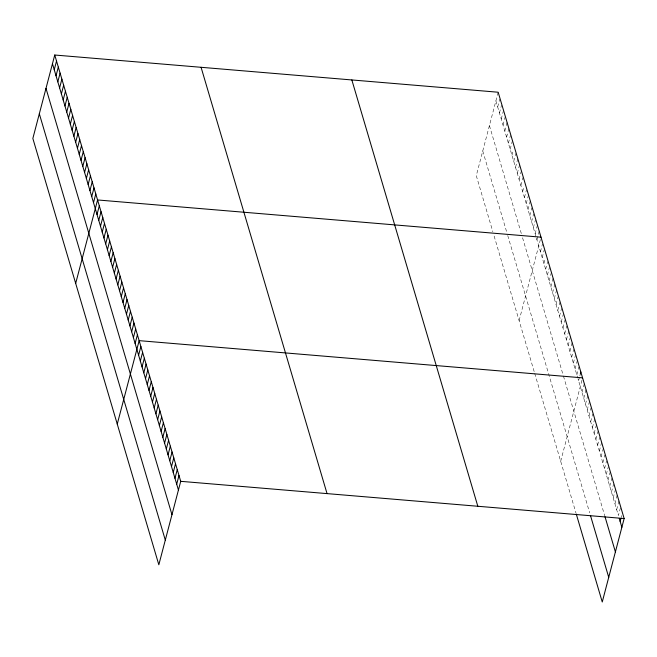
<?xml version="1.0" encoding="UTF-8"?>
<svg xmlns="http://www.w3.org/2000/svg" width="657" height="657" viewBox="0 0 657 657"><rect width="100%" height="100%" fill="white"/><g stroke="black" fill="none" stroke-linecap="round" stroke-linejoin="round"><path stroke-width="0.49" stroke-dasharray="3.29 2.46" d="M498.17 92.226L476.284 175.674L492.857 231.749M497.678 106.96L499.706 99.232M499.46 113.004L501.488 105.276M501.25 119.04L503.27 111.312M503.032 125.076L505.061 117.348M504.814 131.121L507.097 122.424M506.604 137.157L508.879 128.468M508.387 143.201L510.415 135.473M510.169 149.238L512.197 141.51M511.951 155.274L513.224 150.445M513.741 161.318L515.77 153.59M515.523 167.354L517.806 158.666M517.305 173.399L519.588 164.702M519.096 179.435L521.124 171.707M520.878 185.471L522.906 177.743M522.66 191.516L523.933 186.687M524.45 197.552L526.479 189.824M526.232 203.596L528.515 194.899M528.014 209.632L530.298 200.935M529.805 215.668L531.825 207.94M531.587 221.713L533.615 213.985M533.369 227.749L535.398 220.021M535.159 233.793L537.434 225.096M536.941 239.83L539.225 231.133M519.112 320.616L541.007 237.177M540.456 251.73L542.485 244.002M542.189 257.593L544.218 249.865M543.922 263.457L545.187 258.628M545.655 269.313L547.683 261.585M547.388 275.176L549.416 267.448M549.121 281.04L551.149 273.312M550.853 286.904L553.128 278.207M552.578 292.767L554.861 284.07M554.311 298.623L556.594 289.934M556.044 304.487L558.072 296.759M557.777 310.35L559.805 302.622M559.509 316.214L561.538 308.486M561.242 322.07L563.271 314.342M562.975 327.933L565.004 320.205M564.708 333.797L566.736 326.069M566.441 339.661L568.724 330.964M568.174 345.516L570.448 336.827M569.906 351.38L572.181 342.691M571.639 357.244L573.66 349.516M573.372 363.107L575.392 355.38M575.097 368.971L577.125 361.243M576.83 374.827L578.858 367.099M578.562 380.69L579.581 376.831M579.835 375.861L580.336 373.932M560.684 461.304L582.578 377.857M582.028 392.418L584.311 383.721M583.761 398.273L586.044 389.585M585.494 404.137L587.777 395.448M587.227 410.001L589.255 402.273M588.959 415.865L590.988 408.137M590.692 421.72L592.721 413.992M592.425 427.584L594.7 418.895M594.158 433.448L596.433 424.751M595.883 439.311L597.911 431.583M597.615 445.175L599.644 437.447M599.348 451.031L601.631 442.342M601.081 456.894L603.364 448.197M602.814 462.758L604.842 455.03M604.547 468.622L606.575 460.894M606.28 474.477L608.308 466.749M608.012 480.341L610.041 472.613M609.745 486.205L611.774 478.477M611.478 492.068L613.507 484.34M613.211 497.924L615.239 490.196M614.944 503.788L617.219 495.099M616.677 509.651L618.951 500.954M620.43 507.787L618.401 515.515L577.988 378.736M621.152 517.511L621.662 515.581M495.895 100.923L536.178 237.243M536.432 238.105L577.7 377.759M489.424 125.586L521.543 234.303M522.561 237.752L563.148 375.073M563.435 376.05L604.719 515.753M482.755 151.003L506.974 232.964M507.738 235.559L589.674 512.838M494.13 236.068L534.412 372.396M534.708 373.373L575.992 513.084"/><path stroke-width="0.99" d="M54.745 55.016L32.85 138.455L158.83 564.774L180.716 481.326L54.745 55.016L498.17 92.226L624.15 518.545L602.255 601.984L576.279 514.061M54.244 69.749L56.527 61.052M56.026 75.785L58.309 67.096M57.816 81.829L60.091 73.132M59.598 87.866L61.881 79.169M61.38 93.902L63.663 85.213M63.171 99.946L65.445 91.249M64.953 105.982L67.236 97.293M66.735 112.027L69.018 103.33M68.525 118.063L70.8 109.366M70.307 124.099L72.59 115.41M72.089 130.143L74.372 121.446M73.88 136.18L76.155 127.491M75.662 142.224L77.945 133.527M77.444 148.26L79.727 139.563M79.234 154.296L81.509 145.608M81.016 160.341L83.299 151.644M82.798 166.377L85.082 157.688M84.581 172.421L86.864 163.724M86.371 178.458L88.646 169.761M88.153 184.494L90.436 175.805M89.935 190.538L92.218 181.841M91.725 196.574L94 187.886M93.508 202.619L95.791 193.922M75.678 283.405L97.573 199.958L541.007 237.177M97.022 214.519L99.306 205.822M98.755 220.382L101.038 211.685M100.488 226.238L102.771 217.549M102.221 232.102L104.504 223.405M103.954 237.965L106.237 229.268M105.687 243.829L107.97 235.132M107.42 249.685L109.694 240.996M109.152 255.548L111.427 246.86M110.885 261.412L113.16 252.715M112.618 267.276L114.893 258.579M114.343 273.131L116.626 264.442M116.075 278.995L118.359 270.306M117.808 284.859L120.091 276.162M119.541 290.723L121.824 282.025M121.274 296.586L123.557 287.889M123.007 302.442L125.29 293.753M124.74 308.305L127.023 299.608M126.473 314.169L128.756 305.472M128.205 320.033L130.48 311.336M129.938 325.888L132.213 317.2M131.671 331.752L133.946 323.063M133.404 337.616L135.679 328.919M135.128 343.48L137.412 334.783M117.258 424.085L139.144 340.646L582.578 377.857M138.594 355.199L140.877 346.51M140.327 361.063L142.61 352.366M142.06 366.926L144.343 358.229M143.793 372.79L146.076 364.093M145.525 378.646L147.809 369.957M147.258 384.509L149.541 375.812M148.991 390.373L151.274 381.676M150.724 396.237L152.999 387.54M152.457 402.092L154.732 393.403M154.19 407.956L156.465 399.267M155.914 413.82L158.197 405.123M157.647 419.683L159.93 410.986M159.38 425.539L161.663 416.85M161.113 431.403L163.396 422.714M162.846 437.266L165.129 428.569M164.579 443.13L166.862 434.433M166.311 448.994L168.594 440.297M168.044 454.849L170.327 446.16M169.777 460.713L172.06 452.016M171.51 466.577L173.785 457.88M173.243 472.44L175.518 463.743M174.976 478.296L177.25 469.607M176.708 484.16L178.983 475.471M580.336 373.932L580.845 371.993M620.134 521.379L620.898 518.48M180.716 481.326L624.15 518.545M619.272 518.447L621.867 527.234M605.007 516.731L615.395 551.905M590.544 515.77L608.727 577.322M351.84 79.949L477.82 506.26M201.075 67.293L327.046 493.612M52.461 63.704L178.433 490.023M45.99 88.375L171.962 514.694M39.321 113.792L165.301 540.103"/></g></svg>
